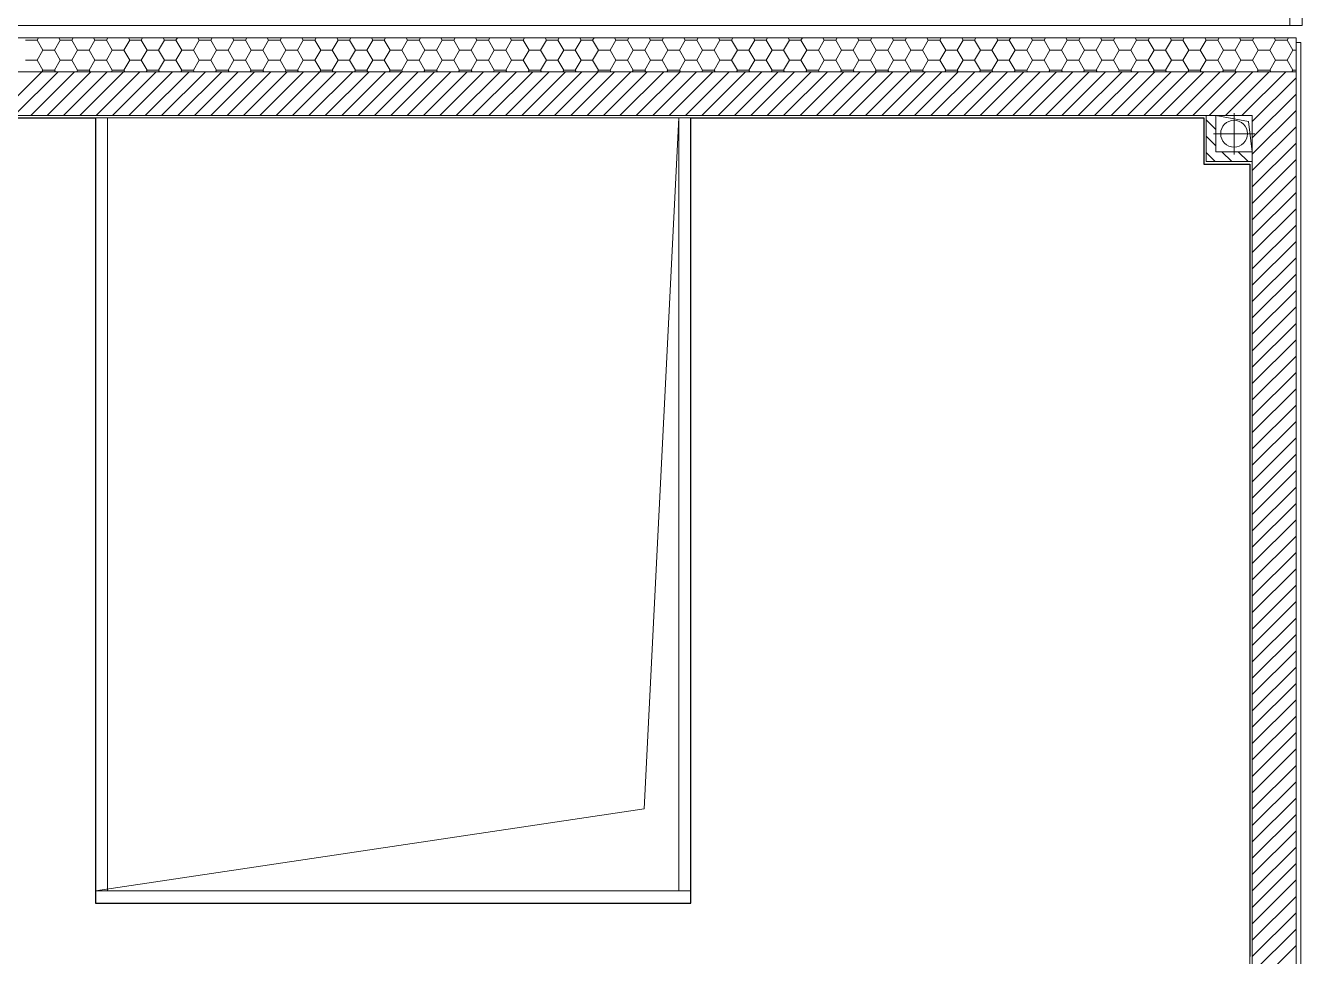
# Model space of a CAD drawing. Header units: millimetres. Extents: x 1780 to 154263, y -7240 to 17216.
# Drawn here: x 151126 to 151651, y 3468 to 3851 of the extents above; entities that cross this region are included whole.
import ezdxf

# ---------------------------------------------------------------- set-up
doc = ezdxf.new("R2010")
doc.units = ezdxf.units.MM
for name, color, linetype, lineweight in [('2d_SX_gruba przekroje', 90, 'Continuous', 20), ('2d_SX_instalacje szkic - kanalizacja sanitarna', 44, 'Continuous', 5), ('2d_SX_przebicia', 96, 'Continuous', 13), ('2d_SX_szraf', 251, 'Continuous', 0), ('2d_SX_warstwy', 181, 'Continuous', 9), ('2d_SX_widok', 10, 'Continuous', 9)]:
    doc.layers.add(name, color=color, linetype=linetype, lineweight=lineweight)
doc.layers.add('2d_SX_powierzchnia', color=251, linetype='Continuous', plot=False)
doc.layers.add('2d_SX_rewizja 18 września', color=210, linetype='Continuous')

# ---------------------------------------------------------------- blocks, each defined once
blk = doc.blocks.new('2p bc')
at = {"layer": '2d_SX_gruba przekroje', "color": 8}
for p, q in [((107677, 2098.67), (108522.5, 2098.67)), ((108482, 2060.67), (107715, 2060.67)), ((108482, 2041.67), (108482, 2060.67)), ((108501, 2041.67), (108482, 2041.67)), ((108501, 1290.67), (108501, 2041.67))]:
    blk.add_line(p, q, dxfattribs=at)
at = {"layer": '2d_SX_instalacje szkic - kanalizacja sanitarna', "color": 8}
for points in [[(108494.5, 2045.67), (108494.5, 2062.67)], [(108494.5, 2045.67), (108494.5, 2062.67)], [(108486, 2054.17), (108503, 2054.17)], [(108486, 2054.17), (108503, 2054.17)]]:
    blk.add_lwpolyline(points, dxfattribs=at)
blk.add_circle((108494.5, 2054.17), 5.5, dxfattribs=at)
blk.add_circle((108494.5, 2054.17), 5.5, dxfattribs=at)
at = {"layer": '2d_SX_powierzchnia', "color": 8}
for p, q in [((107715, 2060.67), (108026, 2060.67)), ((108026, 2060.67), (108026, 1737.67)), ((108271, 1737.67), (108271, 2060.67)), ((108271, 2060.67), (108482, 2060.67)), ((108482, 2060.67), (108482, 2041.67)), ((108482, 2041.67), (108501, 2041.67)), ((108501, 2041.67), (108501, 1715.67)), ((108026, 1737.67), (108271, 1737.67))]:
    blk.add_line(p, q, dxfattribs=at)
at = {"layer": '2d_SX_przebicia', "color": 8}
for p, q in [((108500.41, 2059.18), (108487, 2061.67)), ((108502, 2061.67), (108487, 2061.67)), ((108487, 2061.67), (108487, 2046.67)), ((108502, 2061.67), (108487, 2061.67)), ((108487, 2061.67), (108487, 2046.67)), ((108502, 2046.67), (108500.41, 2059.18)), ((108502, 2046.67), (108502, 2061.67)), ((108502, 2046.67), (108502, 2061.67)), ((108487, 2046.67), (108502, 2046.67)), ((108487, 2046.67), (108502, 2046.67))]:
    blk.add_line(p, q, dxfattribs=at)
at = {"layer": '2d_SX_szraf', "color": 8, "linetype": 'Continuous'}
for p, q in [((107997.22, 2092.71), (108001.98, 2092.71)), ((108001.98, 2092.71), (108002.54, 2093.67)), ((108004.37, 2088.59), (108001.98, 2092.71)), ((108009.13, 2088.59), (108011.51, 2092.71)), ((108011.51, 2092.71), (108010.96, 2093.67)), ((108011.51, 2092.71), (108016.27, 2092.71)), ((108016.27, 2092.71), (108016.82, 2093.67)), ((108018.65, 2088.59), (108016.27, 2092.71)), ((108023.42, 2088.59), (108025.8, 2092.71)), ((108025.8, 2092.71), (108025.25, 2093.67)), ((108025.8, 2092.71), (108030.56, 2092.71)), ((108030.56, 2092.71), (108031.11, 2093.67)), ((108032.94, 2088.59), (108030.56, 2092.71)), ((108037.7, 2088.59), (108040.08, 2092.71)), ((108040.08, 2092.71), (108039.53, 2093.67)), ((108040.08, 2092.71), (108044.85, 2092.71)), ((108044.85, 2092.71), (108045.4, 2093.67)), ((108047.23, 2088.59), (108044.85, 2092.71)), ((108051.99, 2088.59), (108054.37, 2092.71)), ((108054.37, 2092.71), (108053.82, 2093.67)), ((108054.37, 2092.71), (108059.13, 2092.71)), ((108059.13, 2092.71), (108059.69, 2093.67)), ((108061.52, 2088.59), (108059.13, 2092.71)), ((108066.28, 2088.59), (108068.66, 2092.71)), ((108068.66, 2092.71), (108068.11, 2093.67)), ((108068.66, 2092.71), (108073.42, 2092.71)), ((108073.42, 2092.71), (108073.97, 2093.67)), ((108075.8, 2088.59), (108073.42, 2092.71)), ((108080.57, 2088.59), (108082.95, 2092.71)), ((108082.95, 2092.71), (108082.4, 2093.67)), ((108082.95, 2092.71), (108087.71, 2092.71)), ((108087.71, 2092.71), (108088.26, 2093.67)), ((108090.09, 2088.59), (108087.71, 2092.71)), ((108094.85, 2088.59), (108097.23, 2092.71)), ((108097.23, 2092.71), (108096.68, 2093.67)), ((108097.23, 2092.71), (108102, 2092.71)), ((108102, 2092.71), (108102.55, 2093.67)), ((108104.38, 2088.59), (108102, 2092.71)), ((108109.14, 2088.59), (108111.52, 2092.71)), ((108111.52, 2092.71), (108110.97, 2093.67)), ((108111.52, 2092.71), (108116.28, 2092.71)), ((108116.28, 2092.71), (108116.84, 2093.67)), ((108118.67, 2088.59), (108116.28, 2092.71)), ((108123.43, 2088.59), (108125.81, 2092.71)), ((108125.81, 2092.71), (108125.26, 2093.67)), ((108125.81, 2092.71), (108130.57, 2092.71)), ((108130.57, 2092.71), (108131.12, 2093.67)), ((108132.95, 2088.59), (108130.57, 2092.71)), ((108137.72, 2088.59), (108140.1, 2092.71)), ((108140.1, 2092.71), (108139.55, 2093.67)), ((108140.1, 2092.71), (108144.86, 2092.71)), ((108144.86, 2092.71), (108145.41, 2093.67)), ((108147.24, 2088.59), (108144.86, 2092.71)), ((108152, 2088.59), (108154.38, 2092.71)), ((108154.38, 2092.71), (108153.83, 2093.67)), ((108154.38, 2092.71), (108159.15, 2092.71)), ((108159.15, 2092.71), (108159.7, 2093.67)), ((108161.53, 2088.59), (108159.15, 2092.71)), ((108166.29, 2088.59), (108168.67, 2092.71)), ((108168.67, 2092.71), (108168.12, 2093.67)), ((108168.67, 2092.71), (108173.43, 2092.71)), ((108173.43, 2092.71), (108173.99, 2093.67)), ((108175.82, 2088.59), (108173.43, 2092.71)), ((108180.58, 2088.59), (108182.96, 2092.71)), ((108182.96, 2092.71), (108182.41, 2093.67)), ((108182.96, 2092.71), (108187.72, 2092.71)), ((108187.72, 2092.71), (108188.27, 2093.67)), ((108190.1, 2088.59), (108187.72, 2092.71)), ((108194.87, 2088.59), (108197.25, 2092.71)), ((108197.25, 2092.71), (108196.7, 2093.67)), ((108197.25, 2092.71), (108202.01, 2092.71)), ((108202.01, 2092.71), (108202.56, 2093.67)), ((108204.39, 2088.59), (108202.01, 2092.71)), ((108209.15, 2088.59), (108211.53, 2092.71)), ((108211.53, 2092.71), (108210.98, 2093.67)), ((108211.53, 2092.71), (108216.3, 2092.71)), ((108216.3, 2092.71), (108216.85, 2093.67)), ((108218.68, 2088.59), (108216.3, 2092.71)), ((108223.44, 2088.59), (108225.82, 2092.71)), ((108225.82, 2092.71), (108225.27, 2093.67)), ((108225.82, 2092.71), (108230.58, 2092.71)), ((108230.58, 2092.71), (108231.14, 2093.67)), ((108232.97, 2088.59), (108230.58, 2092.71)), ((108237.73, 2088.59), (108240.11, 2092.71)), ((108240.11, 2092.71), (108239.56, 2093.67)), ((108240.11, 2092.71), (108244.87, 2092.71)), ((108244.87, 2092.71), (108245.42, 2093.67)), ((108247.25, 2088.59), (108244.87, 2092.71)), ((108252.02, 2088.59), (108254.4, 2092.71)), ((108254.4, 2092.71), (108253.85, 2093.67)), ((108254.4, 2092.71), (108259.16, 2092.71)), ((108259.16, 2092.71), (108259.71, 2093.67)), ((108261.54, 2088.59), (108259.16, 2092.71)), ((108266.3, 2088.59), (108268.68, 2092.71)), ((108268.68, 2092.71), (108268.13, 2093.67)), ((108268.68, 2092.71), (108273.45, 2092.71)), ((108273.45, 2092.71), (108274, 2093.67)), ((108275.83, 2088.59), (108273.45, 2092.71)), ((108280.59, 2088.59), (108282.97, 2092.71)), ((108282.97, 2092.71), (108282.42, 2093.67)), ((108282.97, 2092.71), (108287.73, 2092.71)), ((108287.73, 2092.71), (108288.29, 2093.67)), ((108290.12, 2088.59), (108287.73, 2092.71)), ((108294.88, 2088.59), (108297.26, 2092.71)), ((108297.26, 2092.71), (108296.71, 2093.67)), ((108297.26, 2092.71), (108302.02, 2092.71)), ((108302.02, 2092.71), (108302.57, 2093.67)), ((108304.4, 2088.59), (108302.02, 2092.71)), ((108309.17, 2088.59), (108311.55, 2092.71)), ((108311.55, 2092.71), (108311, 2093.67)), ((108311.55, 2092.71), (108316.31, 2092.71)), ((108316.31, 2092.71), (108316.86, 2093.67)), ((108318.69, 2088.59), (108316.31, 2092.71)), ((108323.45, 2088.59), (108325.83, 2092.71)), ((108325.83, 2092.71), (108325.28, 2093.67)), ((108325.83, 2092.71), (108330.6, 2092.71)), ((108330.6, 2092.71), (108331.15, 2093.67)), ((108332.98, 2088.59), (108330.6, 2092.71)), ((108337.74, 2088.59), (108340.12, 2092.71)), ((108340.12, 2092.71), (108339.57, 2093.67)), ((108340.12, 2092.71), (108344.88, 2092.71)), ((108344.88, 2092.71), (108345.44, 2093.67)), ((108347.27, 2088.59), (108344.88, 2092.71)), ((108352.03, 2088.59), (108354.41, 2092.71)), ((108354.41, 2092.71), (108353.86, 2093.67)), ((108354.41, 2092.71), (108359.17, 2092.71)), ((108359.17, 2092.71), (108359.72, 2093.67)), ((108361.55, 2088.59), (108359.17, 2092.71)), ((108366.32, 2088.59), (108368.7, 2092.71)), ((108368.7, 2092.71), (108368.15, 2093.67)), ((108368.7, 2092.71), (108373.46, 2092.71)), ((108373.46, 2092.71), (108374.01, 2093.67)), ((108375.84, 2088.59), (108373.46, 2092.71)), ((108380.6, 2088.59), (108382.98, 2092.71)), ((108382.98, 2092.71), (108382.43, 2093.67)), ((108382.98, 2092.71), (108387.75, 2092.71)), ((108387.75, 2092.71), (108388.3, 2093.67)), ((108390.13, 2088.59), (108387.75, 2092.71)), ((108394.89, 2088.59), (108397.27, 2092.71)), ((108397.27, 2092.71), (108396.72, 2093.67)), ((108397.27, 2092.71), (108402.03, 2092.71)), ((108402.03, 2092.71), (108402.59, 2093.67)), ((108404.42, 2088.59), (108402.03, 2092.71)), ((108409.18, 2088.59), (108411.56, 2092.71)), ((108411.56, 2092.71), (108411.01, 2093.67)), ((108411.56, 2092.71), (108416.32, 2092.71)), ((108416.32, 2092.71), (108416.87, 2093.67)), ((108418.7, 2088.59), (108416.32, 2092.71)), ((108423.47, 2088.59), (108425.85, 2092.71)), ((108425.85, 2092.71), (108425.3, 2093.67)), ((108425.85, 2092.71), (108430.61, 2092.71)), ((108430.61, 2092.71), (108431.16, 2093.67)), ((108432.99, 2088.59), (108430.61, 2092.71)), ((108437.75, 2088.59), (108440.13, 2092.71)), ((108440.13, 2092.71), (108439.58, 2093.67)), ((108440.13, 2092.71), (108444.9, 2092.71)), ((108444.9, 2092.71), (108445.45, 2093.67)), ((108447.28, 2088.59), (108444.9, 2092.71)), ((108452.04, 2088.59), (108454.42, 2092.71)), ((108454.42, 2092.71), (108453.87, 2093.67)), ((108454.42, 2092.71), (108459.18, 2092.71)), ((108459.18, 2092.71), (108459.74, 2093.67)), ((108461.57, 2088.59), (108459.18, 2092.71)), ((108466.33, 2088.59), (108468.71, 2092.71)), ((108468.71, 2092.71), (108468.16, 2093.67)), ((108468.71, 2092.71), (108473.47, 2092.71)), ((108473.47, 2092.71), (108474.02, 2093.67)), ((108475.85, 2088.59), (108473.47, 2092.71)), ((108480.62, 2088.59), (108483, 2092.71)), ((108483, 2092.71), (108482.45, 2093.67)), ((108483, 2092.71), (108487.76, 2092.71)), ((108487.76, 2092.71), (108488.31, 2093.67)), ((108490.14, 2088.59), (108487.76, 2092.71)), ((108494.9, 2088.59), (108497.28, 2092.71)), ((108497.28, 2092.71), (108496.73, 2093.67)), ((108497.28, 2092.71), (108502.05, 2092.71)), ((108502.05, 2092.71), (108502.6, 2093.67)), ((108504.43, 2088.59), (108502.05, 2092.71)), ((108509.19, 2088.59), (108511.57, 2092.71)), ((108511.57, 2092.71), (108511.02, 2093.67)), ((108511.57, 2092.71), (108516.33, 2092.71)), ((108516.33, 2092.71), (108516.89, 2093.67)), ((108518.72, 2088.59), (108516.33, 2092.71)), ((107997.22, 2084.46), (108001.98, 2084.46)), ((108001.98, 2084.46), (108004.37, 2088.59)), ((108004.37, 2080.34), (108001.98, 2084.46)), ((108004.37, 2088.59), (108009.13, 2088.59)), ((108011.51, 2084.46), (108009.13, 2088.59)), ((108009.13, 2080.34), (108011.51, 2084.46)), ((108011.51, 2084.46), (108016.27, 2084.46)), ((108016.27, 2084.46), (108018.65, 2088.59)), ((108018.65, 2080.34), (108016.27, 2084.46)), ((108018.65, 2088.59), (108023.42, 2088.59)), ((108025.8, 2084.46), (108023.42, 2088.59)), ((108023.42, 2080.34), (108025.8, 2084.46)), ((108025.8, 2084.46), (108030.56, 2084.46)), ((108030.56, 2084.46), (108032.94, 2088.59)), ((108032.94, 2080.34), (108030.56, 2084.46)), ((108032.94, 2088.59), (108037.7, 2088.59)), ((108040.08, 2084.46), (108037.7, 2088.59)), ((108037.7, 2080.34), (108040.08, 2084.46)), ((108040.08, 2084.46), (108044.85, 2084.46)), ((108044.85, 2084.46), (108047.23, 2088.59)), ((108047.23, 2080.34), (108044.85, 2084.46)), ((108047.23, 2088.59), (108051.99, 2088.59)), ((108054.37, 2084.46), (108051.99, 2088.59)), ((108051.99, 2080.34), (108054.37, 2084.46)), ((108054.37, 2084.46), (108059.13, 2084.46)), ((108059.13, 2084.46), (108061.52, 2088.59)), ((108061.52, 2080.34), (108059.13, 2084.46)), ((108061.52, 2088.59), (108066.28, 2088.59)), ((108068.66, 2084.46), (108066.28, 2088.59)), ((108066.28, 2080.34), (108068.66, 2084.46)), ((108068.66, 2084.46), (108073.42, 2084.46)), ((108073.42, 2084.46), (108075.8, 2088.59)), ((108075.8, 2080.34), (108073.42, 2084.46)), ((108075.8, 2088.59), (108080.57, 2088.59)), ((108082.95, 2084.46), (108080.57, 2088.59)), ((108080.57, 2080.34), (108082.95, 2084.46)), ((108082.95, 2084.46), (108087.71, 2084.46)), ((108087.71, 2084.46), (108090.09, 2088.59)), ((108090.09, 2080.34), (108087.71, 2084.46)), ((108090.09, 2088.59), (108094.85, 2088.59)), ((108097.23, 2084.46), (108094.85, 2088.59)), ((108094.85, 2080.34), (108097.23, 2084.46)), ((108097.23, 2084.46), (108102, 2084.46)), ((108102, 2084.46), (108104.38, 2088.59)), ((108104.38, 2080.34), (108102, 2084.46)), ((108104.38, 2088.59), (108109.14, 2088.59)), ((108111.52, 2084.46), (108109.14, 2088.59)), ((108109.14, 2080.34), (108111.52, 2084.46)), ((108111.52, 2084.46), (108116.28, 2084.46)), ((108116.28, 2084.46), (108118.67, 2088.59)), ((108118.67, 2080.34), (108116.28, 2084.46)), ((108118.67, 2088.59), (108123.43, 2088.59)), ((108125.81, 2084.46), (108123.43, 2088.59)), ((108123.43, 2080.34), (108125.81, 2084.46)), ((108125.81, 2084.46), (108130.57, 2084.46)), ((108130.57, 2084.46), (108132.95, 2088.59)), ((108132.95, 2080.34), (108130.57, 2084.46)), ((108132.95, 2088.59), (108137.72, 2088.59)), ((108140.1, 2084.46), (108137.72, 2088.59)), ((108137.72, 2080.34), (108140.1, 2084.46)), ((108140.1, 2084.46), (108144.86, 2084.46)), ((108144.86, 2084.46), (108147.24, 2088.59)), ((108147.24, 2080.34), (108144.86, 2084.46)), ((108147.24, 2088.59), (108152, 2088.59)), ((108154.38, 2084.46), (108152, 2088.59)), ((108152, 2080.34), (108154.38, 2084.46)), ((108154.38, 2084.46), (108159.15, 2084.46)), ((108159.15, 2084.46), (108161.53, 2088.59)), ((108161.53, 2080.34), (108159.15, 2084.46)), ((108161.53, 2088.59), (108166.29, 2088.59)), ((108168.67, 2084.46), (108166.29, 2088.59)), ((108166.29, 2080.34), (108168.67, 2084.46)), ((108168.67, 2084.46), (108173.43, 2084.46)), ((108173.43, 2084.46), (108175.82, 2088.59)), ((108175.82, 2080.34), (108173.43, 2084.46)), ((108175.82, 2088.59), (108180.58, 2088.59)), ((108182.96, 2084.46), (108180.58, 2088.59)), ((108180.58, 2080.34), (108182.96, 2084.46)), ((108182.96, 2084.46), (108187.72, 2084.46)), ((108187.72, 2084.46), (108190.1, 2088.59)), ((108190.1, 2080.34), (108187.72, 2084.46)), ((108190.1, 2088.59), (108194.87, 2088.59)), ((108197.25, 2084.46), (108194.87, 2088.59)), ((108194.87, 2080.34), (108197.25, 2084.46)), ((108197.25, 2084.46), (108202.01, 2084.46)), ((108202.01, 2084.46), (108204.39, 2088.59)), ((108204.39, 2080.34), (108202.01, 2084.46)), ((108204.39, 2088.59), (108209.15, 2088.59)), ((108211.53, 2084.46), (108209.15, 2088.59)), ((108209.15, 2080.34), (108211.53, 2084.46)), ((108211.53, 2084.46), (108216.3, 2084.46)), ((108216.3, 2084.46), (108218.68, 2088.59)), ((108218.68, 2080.34), (108216.3, 2084.46)), ((108218.68, 2088.59), (108223.44, 2088.59)), ((108225.82, 2084.46), (108223.44, 2088.59)), ((108223.44, 2080.34), (108225.82, 2084.46)), ((108225.82, 2084.46), (108230.58, 2084.46)), ((108230.58, 2084.46), (108232.97, 2088.59)), ((108232.97, 2080.34), (108230.58, 2084.46)), ((108232.97, 2088.59), (108237.73, 2088.59)), ((108240.11, 2084.46), (108237.73, 2088.59)), ((108237.73, 2080.34), (108240.11, 2084.46)), ((108240.11, 2084.46), (108244.87, 2084.46)), ((108244.87, 2084.46), (108247.25, 2088.59)), ((108247.25, 2080.34), (108244.87, 2084.46)), ((108247.25, 2088.59), (108252.02, 2088.59)), ((108254.4, 2084.46), (108252.02, 2088.59)), ((108252.02, 2080.34), (108254.4, 2084.46)), ((108254.4, 2084.46), (108259.16, 2084.46)), ((108259.16, 2084.46), (108261.54, 2088.59)), ((108261.54, 2080.34), (108259.16, 2084.46)), ((108261.54, 2088.59), (108266.3, 2088.59)), ((108268.68, 2084.46), (108266.3, 2088.59)), ((108266.3, 2080.34), (108268.68, 2084.46)), ((108268.68, 2084.46), (108273.45, 2084.46)), ((108273.45, 2084.46), (108275.83, 2088.59)), ((108275.83, 2080.34), (108273.45, 2084.46)), ((108275.83, 2088.59), (108280.59, 2088.59)), ((108282.97, 2084.46), (108280.59, 2088.59)), ((108280.59, 2080.34), (108282.97, 2084.46)), ((108282.97, 2084.46), (108287.73, 2084.46)), ((108287.73, 2084.46), (108290.12, 2088.59)), ((108290.12, 2080.34), (108287.73, 2084.46)), ((108290.12, 2088.59), (108294.88, 2088.59)), ((108297.26, 2084.46), (108294.88, 2088.59)), ((108294.88, 2080.34), (108297.26, 2084.46)), ((108297.26, 2084.46), (108302.02, 2084.46)), ((108302.02, 2084.46), (108304.4, 2088.59)), ((108304.4, 2080.34), (108302.02, 2084.46)), ((108304.4, 2088.59), (108309.17, 2088.59)), ((108311.55, 2084.46), (108309.17, 2088.59)), ((108309.17, 2080.34), (108311.55, 2084.46)), ((108311.55, 2084.46), (108316.31, 2084.46)), ((108316.31, 2084.46), (108318.69, 2088.59)), ((108318.69, 2080.34), (108316.31, 2084.46)), ((108318.69, 2088.59), (108323.45, 2088.59)), ((108325.83, 2084.46), (108323.45, 2088.59)), ((108323.45, 2080.34), (108325.83, 2084.46)), ((108325.83, 2084.46), (108330.6, 2084.46)), ((108330.6, 2084.46), (108332.98, 2088.59)), ((108332.98, 2080.34), (108330.6, 2084.46)), ((108332.98, 2088.59), (108337.74, 2088.59)), ((108340.12, 2084.46), (108337.74, 2088.59)), ((108337.74, 2080.34), (108340.12, 2084.46)), ((108340.12, 2084.46), (108344.88, 2084.46)), ((108344.88, 2084.46), (108347.27, 2088.59)), ((108347.27, 2080.34), (108344.88, 2084.46)), ((108347.27, 2088.59), (108352.03, 2088.59)), ((108354.41, 2084.46), (108352.03, 2088.59)), ((108352.03, 2080.34), (108354.41, 2084.46)), ((108354.41, 2084.46), (108359.17, 2084.46)), ((108359.17, 2084.46), (108361.55, 2088.59)), ((108361.55, 2080.34), (108359.17, 2084.46)), ((108361.55, 2088.59), (108366.32, 2088.59)), ((108368.7, 2084.46), (108366.32, 2088.59)), ((108366.32, 2080.34), (108368.7, 2084.46)), ((108368.7, 2084.46), (108373.46, 2084.46)), ((108373.46, 2084.46), (108375.84, 2088.59)), ((108375.84, 2080.34), (108373.46, 2084.46)), ((108375.84, 2088.59), (108380.6, 2088.59)), ((108382.98, 2084.46), (108380.6, 2088.59)), ((108380.6, 2080.34), (108382.98, 2084.46)), ((108382.98, 2084.46), (108387.75, 2084.46)), ((108387.75, 2084.46), (108390.13, 2088.59)), ((108390.13, 2080.34), (108387.75, 2084.46)), ((108390.13, 2088.59), (108394.89, 2088.59)), ((108397.27, 2084.46), (108394.89, 2088.59)), ((108394.89, 2080.34), (108397.27, 2084.46)), ((108397.27, 2084.46), (108402.03, 2084.46)), ((108402.03, 2084.46), (108404.42, 2088.59)), ((108404.42, 2080.34), (108402.03, 2084.46)), ((108404.42, 2088.59), (108409.18, 2088.59)), ((108411.56, 2084.46), (108409.18, 2088.59)), ((108409.18, 2080.34), (108411.56, 2084.46)), ((108411.56, 2084.46), (108416.32, 2084.46)), ((108416.32, 2084.46), (108418.7, 2088.59)), ((108418.7, 2080.34), (108416.32, 2084.46)), ((108418.7, 2088.59), (108423.47, 2088.59)), ((108425.85, 2084.46), (108423.47, 2088.59)), ((108423.47, 2080.34), (108425.85, 2084.46)), ((108425.85, 2084.46), (108430.61, 2084.46)), ((108430.61, 2084.46), (108432.99, 2088.59)), ((108432.99, 2080.34), (108430.61, 2084.46)), ((108432.99, 2088.59), (108437.75, 2088.59)), ((108440.13, 2084.46), (108437.75, 2088.59)), ((108437.75, 2080.34), (108440.13, 2084.46)), ((108440.13, 2084.46), (108444.9, 2084.46)), ((108444.9, 2084.46), (108447.28, 2088.59)), ((108447.28, 2080.34), (108444.9, 2084.46)), ((108447.28, 2088.59), (108452.04, 2088.59)), ((108454.42, 2084.46), (108452.04, 2088.59)), ((108452.04, 2080.34), (108454.42, 2084.46)), ((108454.42, 2084.46), (108459.18, 2084.46)), ((108459.18, 2084.46), (108461.57, 2088.59)), ((108461.57, 2080.34), (108459.18, 2084.46)), ((108461.57, 2088.59), (108466.33, 2088.59)), ((108468.71, 2084.46), (108466.33, 2088.59)), ((108466.33, 2080.34), (108468.71, 2084.46)), ((108468.71, 2084.46), (108473.47, 2084.46)), ((108473.47, 2084.46), (108475.85, 2088.59)), ((108475.85, 2080.34), (108473.47, 2084.46)), ((108475.85, 2088.59), (108480.62, 2088.59)), ((108483, 2084.46), (108480.62, 2088.59)), ((108480.62, 2080.34), (108483, 2084.46)), ((108483, 2084.46), (108487.76, 2084.46)), ((108487.76, 2084.46), (108490.14, 2088.59)), ((108490.14, 2080.34), (108487.76, 2084.46)), ((108490.14, 2088.59), (108494.9, 2088.59)), ((108497.28, 2084.46), (108494.9, 2088.59)), ((108494.9, 2080.34), (108497.28, 2084.46)), ((108497.28, 2084.46), (108502.05, 2084.46)), ((108502.05, 2084.46), (108504.43, 2088.59)), ((108504.43, 2080.34), (108502.05, 2084.46)), ((108504.43, 2088.59), (108509.19, 2088.59)), ((108511.57, 2084.46), (108509.19, 2088.59)), ((108509.19, 2080.34), (108511.57, 2084.46)), ((108511.57, 2084.46), (108516.33, 2084.46)), ((108516.33, 2084.46), (108518.72, 2088.59)), ((108518.72, 2080.34), (108516.33, 2084.46)), ((108518.72, 2088.59), (108520, 2088.59)), ((107985.87, 2061.67), (108003.87, 2079.67)), ((107992.61, 2061.67), (108010.61, 2079.67)), ((107999.34, 2061.67), (108017.34, 2079.67)), ((108003.98, 2079.67), (108004.37, 2080.34)), ((108004.37, 2080.34), (108009.13, 2080.34)), ((108006.08, 2061.67), (108024.08, 2079.67)), ((108009.52, 2079.67), (108009.13, 2080.34)), ((108012.81, 2061.67), (108030.81, 2079.67)), ((108018.27, 2079.67), (108018.65, 2080.34)), ((108018.65, 2080.34), (108023.42, 2080.34)), ((108019.55, 2061.67), (108037.55, 2079.67)), ((108023.8, 2079.67), (108023.42, 2080.34)), ((108026.28, 2061.67), (108044.28, 2079.67)), ((108032.55, 2079.67), (108032.94, 2080.34)), ((108032.94, 2080.34), (108037.7, 2080.34)), ((108033.02, 2061.67), (108051.02, 2079.67)), ((108038.09, 2079.67), (108037.7, 2080.34)), ((108039.75, 2061.67), (108057.75, 2079.67)), ((108046.49, 2061.67), (108064.49, 2079.67)), ((108046.84, 2079.67), (108047.23, 2080.34)), ((108047.23, 2080.34), (108051.99, 2080.34)), ((108052.38, 2079.67), (108051.99, 2080.34)), ((108053.22, 2061.67), (108071.22, 2079.67)), ((108059.96, 2061.67), (108077.96, 2079.67)), ((108061.13, 2079.67), (108061.52, 2080.34)), ((108061.52, 2080.34), (108066.28, 2080.34)), ((108066.67, 2079.67), (108066.28, 2080.34)), ((108066.69, 2061.67), (108084.69, 2079.67)), ((108073.43, 2061.67), (108091.43, 2079.67)), ((108075.42, 2079.67), (108075.8, 2080.34)), ((108075.8, 2080.34), (108080.57, 2080.34)), ((108080.17, 2061.67), (108098.17, 2079.67)), ((108080.95, 2079.67), (108080.57, 2080.34)), ((108086.9, 2061.67), (108104.9, 2079.67)), ((108089.7, 2079.67), (108090.09, 2080.34)), ((108090.09, 2080.34), (108094.85, 2080.34)), ((108093.64, 2061.67), (108111.64, 2079.67)), ((108095.24, 2079.67), (108094.85, 2080.34)), ((108100.37, 2061.67), (108118.37, 2079.67)), ((108103.99, 2079.67), (108104.38, 2080.34)), ((108104.38, 2080.34), (108109.14, 2080.34)), ((108107.11, 2061.67), (108125.11, 2079.67)), ((108109.53, 2079.67), (108109.14, 2080.34)), ((108113.84, 2061.67), (108131.84, 2079.67)), ((108118.28, 2079.67), (108118.67, 2080.34)), ((108118.67, 2080.34), (108123.43, 2080.34)), ((108120.58, 2061.67), (108138.58, 2079.67)), ((108123.82, 2079.67), (108123.43, 2080.34)), ((108127.31, 2061.67), (108145.31, 2079.67)), ((108132.57, 2079.67), (108132.95, 2080.34)), ((108132.95, 2080.34), (108137.72, 2080.34)), ((108134.05, 2061.67), (108152.05, 2079.67)), ((108138.1, 2079.67), (108137.72, 2080.34)), ((108140.78, 2061.67), (108158.78, 2079.67)), ((108146.85, 2079.67), (108147.24, 2080.34)), ((108147.24, 2080.34), (108152, 2080.34)), ((108147.52, 2061.67), (108165.52, 2079.67)), ((108152.39, 2079.67), (108152, 2080.34)), ((108154.25, 2061.67), (108172.25, 2079.67)), ((108160.99, 2061.67), (108178.99, 2079.67)), ((108161.14, 2079.67), (108161.53, 2080.34)), ((108161.53, 2080.34), (108166.29, 2080.34)), ((108166.68, 2079.67), (108166.29, 2080.34)), ((108167.72, 2061.67), (108185.72, 2079.67)), ((108174.46, 2061.67), (108192.46, 2079.67)), ((108175.43, 2079.67), (108175.82, 2080.34)), ((108175.82, 2080.34), (108180.58, 2080.34)), ((108180.97, 2079.67), (108180.58, 2080.34)), ((108181.19, 2061.67), (108199.19, 2079.67)), ((108187.93, 2061.67), (108205.93, 2079.67)), ((108189.72, 2079.67), (108190.1, 2080.34)), ((108190.1, 2080.34), (108194.87, 2080.34)), ((108194.66, 2061.67), (108212.66, 2079.67)), ((108195.25, 2079.67), (108194.87, 2080.34)), ((108201.4, 2061.67), (108219.4, 2079.67)), ((108204, 2079.67), (108204.39, 2080.34)), ((108204.39, 2080.34), (108209.15, 2080.34)), ((108208.13, 2061.67), (108226.13, 2079.67)), ((108209.54, 2079.67), (108209.15, 2080.34)), ((108214.87, 2061.67), (108232.87, 2079.67)), ((108218.29, 2079.67), (108218.68, 2080.34)), ((108218.68, 2080.34), (108223.44, 2080.34)), ((108221.6, 2061.67), (108239.6, 2079.67)), ((108223.83, 2079.67), (108223.44, 2080.34)), ((108228.34, 2061.67), (108246.34, 2079.67)), ((108232.58, 2079.67), (108232.97, 2080.34)), ((108232.97, 2080.34), (108237.73, 2080.34)), ((108235.07, 2061.67), (108253.07, 2079.67)), ((108238.12, 2079.67), (108237.73, 2080.34)), ((108241.81, 2061.67), (108259.81, 2079.67)), ((108246.87, 2079.67), (108247.25, 2080.34)), ((108247.25, 2080.34), (108252.02, 2080.34)), ((108248.55, 2061.67), (108266.55, 2079.67)), ((108252.4, 2079.67), (108252.02, 2080.34)), ((108255.28, 2061.67), (108273.28, 2079.67)), ((108261.15, 2079.67), (108261.54, 2080.34)), ((108261.54, 2080.34), (108266.3, 2080.34)), ((108262.02, 2061.67), (108280.02, 2079.67)), ((108266.69, 2079.67), (108266.3, 2080.34)), ((108268.75, 2061.67), (108286.75, 2079.67)), ((108275.44, 2079.67), (108275.83, 2080.34)), ((108275.49, 2061.67), (108293.49, 2079.67)), ((108275.83, 2080.34), (108280.59, 2080.34)), ((108280.98, 2079.67), (108280.59, 2080.34)), ((108282.22, 2061.67), (108300.22, 2079.67)), ((108288.96, 2061.67), (108306.96, 2079.67)), ((108289.73, 2079.67), (108290.12, 2080.34)), ((108290.12, 2080.34), (108294.88, 2080.34)), ((108295.27, 2079.67), (108294.88, 2080.34)), ((108295.69, 2061.67), (108313.69, 2079.67)), ((108302.43, 2061.67), (108320.43, 2079.67)), ((108304.02, 2079.67), (108304.4, 2080.34)), ((108304.4, 2080.34), (108309.17, 2080.34)), ((108309.16, 2061.67), (108327.16, 2079.67)), ((108309.55, 2079.67), (108309.17, 2080.34)), ((108315.9, 2061.67), (108333.9, 2079.67)), ((108318.3, 2079.67), (108318.69, 2080.34)), ((108318.69, 2080.34), (108323.45, 2080.34)), ((108322.63, 2061.67), (108340.63, 2079.67)), ((108323.84, 2079.67), (108323.45, 2080.34)), ((108329.37, 2061.67), (108347.37, 2079.67)), ((108332.59, 2079.67), (108332.98, 2080.34)), ((108332.98, 2080.34), (108337.74, 2080.34)), ((108336.1, 2061.67), (108354.1, 2079.67)), ((108338.13, 2079.67), (108337.74, 2080.34)), ((108342.84, 2061.67), (108360.84, 2079.67)), ((108346.88, 2079.67), (108347.27, 2080.34)), ((108347.27, 2080.34), (108352.03, 2080.34)), ((108349.57, 2061.67), (108367.57, 2079.67)), ((108352.42, 2079.67), (108352.03, 2080.34)), ((108356.31, 2061.67), (108374.31, 2079.67)), ((108361.17, 2079.67), (108361.55, 2080.34)), ((108361.55, 2080.34), (108366.32, 2080.34)), ((108363.04, 2061.67), (108381.04, 2079.67)), ((108366.7, 2079.67), (108366.32, 2080.34)), ((108369.78, 2061.67), (108387.78, 2079.67)), ((108375.45, 2079.67), (108375.84, 2080.34)), ((108375.84, 2080.34), (108380.6, 2080.34)), ((108376.51, 2061.67), (108394.51, 2079.67)), ((108380.99, 2079.67), (108380.6, 2080.34)), ((108383.25, 2061.67), (108401.25, 2079.67)), ((108389.74, 2079.67), (108390.13, 2080.34)), ((108389.98, 2061.67), (108407.98, 2079.67)), ((108390.13, 2080.34), (108394.89, 2080.34)), ((108395.28, 2079.67), (108394.89, 2080.34)), ((108396.72, 2061.67), (108414.72, 2079.67)), ((108403.45, 2061.67), (108421.45, 2079.67)), ((108404.03, 2079.67), (108404.42, 2080.34)), ((108404.42, 2080.34), (108409.18, 2080.34)), ((108409.57, 2079.67), (108409.18, 2080.34)), ((108410.19, 2061.67), (108428.19, 2079.67)), ((108416.92, 2061.67), (108434.92, 2079.67)), ((108418.32, 2079.67), (108418.7, 2080.34)), ((108418.7, 2080.34), (108423.47, 2080.34)), ((108423.85, 2079.67), (108423.47, 2080.34)), ((108423.66, 2061.67), (108441.66, 2079.67)), ((108430.4, 2061.67), (108448.4, 2079.67)), ((108432.6, 2079.67), (108432.99, 2080.34)), ((108432.99, 2080.34), (108437.75, 2080.34)), ((108437.13, 2061.67), (108455.13, 2079.67)), ((108438.14, 2079.67), (108437.75, 2080.34)), ((108443.87, 2061.67), (108461.87, 2079.67)), ((108446.89, 2079.67), (108447.28, 2080.34)), ((108447.28, 2080.34), (108452.04, 2080.34)), ((108450.6, 2061.67), (108468.6, 2079.67)), ((108452.43, 2079.67), (108452.04, 2080.34)), ((108457.34, 2061.67), (108475.34, 2079.67)), ((108461.18, 2079.67), (108461.57, 2080.34)), ((108461.57, 2080.34), (108466.33, 2080.34)), ((108464.07, 2061.67), (108482.07, 2079.67)), ((108466.72, 2079.67), (108466.33, 2080.34)), ((108470.81, 2061.67), (108488.81, 2079.67)), ((108475.47, 2079.67), (108475.85, 2080.34)), ((108475.85, 2080.34), (108480.62, 2080.34)), ((108477.54, 2061.67), (108495.54, 2079.67)), ((108481, 2079.67), (108480.62, 2080.34)), ((108484.28, 2061.67), (108502.28, 2079.67)), ((108489.75, 2079.67), (108490.14, 2080.34)), ((108490.14, 2080.34), (108494.9, 2080.34)), ((108491.01, 2061.67), (108509.01, 2079.67)), ((108495.29, 2079.67), (108494.9, 2080.34)), ((108497.75, 2061.67), (108515.75, 2079.67)), ((108504.04, 2079.67), (108504.43, 2080.34)), ((108504.43, 2080.34), (108509.19, 2080.34)), ((108509.58, 2079.67), (108509.19, 2080.34)), ((108518.33, 2079.67), (108518.72, 2080.34)), ((108518.72, 2080.34), (108520, 2080.34)), ((108502, 2059.18), (108520, 2077.18)), ((108502, 2052.45), (108520, 2070.45)), ((108502, 2045.71), (108520, 2063.71)), ((108487, 2055.93), (108483, 2059.93)), ((108487, 2049.19), (108483, 2053.19)), ((108502, 2038.98), (108520, 2056.98)), ((108502, 2032.24), (108520, 2050.24)), ((108486.79, 2042.67), (108483, 2046.46)), ((108493.53, 2042.67), (108489.53, 2046.67)), ((108500.26, 2042.67), (108496.26, 2046.67)), ((108502, 2025.51), (108520, 2043.51)), ((108502, 2018.77), (108520, 2036.77)), ((108502, 2012.04), (108520, 2030.04)), ((108502, 2005.3), (108520, 2023.3)), ((108502, 1998.57), (108520, 2016.57)), ((108502, 1991.83), (108520, 2009.83)), ((108502, 1985.1), (108520, 2003.1)), ((108502, 1978.36), (108520, 1996.36)), ((108502, 1971.63), (108520, 1989.63)), ((108502, 1964.89), (108520, 1982.89)), ((108502, 1958.15), (108520, 1976.15)), ((108502, 1951.42), (108520, 1969.42)), ((108502, 1944.68), (108520, 1962.68)), ((108502, 1937.95), (108520, 1955.95)), ((108502, 1931.21), (108520, 1949.21)), ((108502, 1924.48), (108520, 1942.48)), ((108502, 1917.74), (108520, 1935.74)), ((108502, 1911.01), (108520, 1929.01)), ((108502, 1904.27), (108520, 1922.27)), ((108502, 1897.54), (108520, 1915.54)), ((108502, 1890.8), (108520, 1908.8)), ((108502, 1884.07), (108520, 1902.07)), ((108502, 1877.33), (108520, 1895.33)), ((108502, 1870.6), (108520, 1888.6)), ((108502, 1863.86), (108520, 1881.86)), ((108502, 1857.13), (108520, 1875.13)), ((108502, 1850.39), (108520, 1868.39)), ((108502, 1843.66), (108520, 1861.66)), ((108502, 1836.92), (108520, 1854.92)), ((108502, 1830.19), (108520, 1848.19)), ((108502, 1823.45), (108520, 1841.45)), ((108502, 1816.72), (108520, 1834.72)), ((108502, 1809.98), (108520, 1827.98)), ((108502, 1803.25), (108520, 1821.25)), ((108502, 1796.51), (108520, 1814.51)), ((108502, 1789.78), (108520, 1807.78)), ((108502, 1783.04), (108520, 1801.04)), ((108502, 1776.3), (108520, 1794.3)), ((108502, 1769.57), (108520, 1787.57)), ((108502, 1762.83), (108520, 1780.83)), ((108502, 1756.1), (108520, 1774.1)), ((108502, 1749.36), (108520, 1767.36)), ((108502, 1742.63), (108520, 1760.63)), ((108502, 1735.89), (108520, 1753.89)), ((108502, 1729.16), (108520, 1747.16)), ((108502, 1722.42), (108520, 1740.42)), ((108502, 1715.69), (108520, 1733.69)), ((108502, 1708.95), (108520, 1726.95)), ((108502, 1702.22), (108520, 1720.22))]:
    blk.add_line(p, q, dxfattribs=at)
at = {"layer": '2d_SX_warstwy', "color": 8}
for p, q in [((108520, 2093.67), (107682, 2093.67)), ((108520, 1257.67), (108520, 2093.67)), ((108520, 2091.67), (108522, 2091.67)), ((108520, 1259.67), (108520, 2091.67)), ((108522, 2091.67), (108522, 1259.67)), ((107696, 2079.67), (108520, 2079.67)), ((108520, 2079.67), (107970, 2079.67)), ((108520, 2079.67), (108520, 1271.67)), ((108520, 1271.67), (108520, 2079.67)), ((107970, 2061.67), (108502, 2061.67)), ((108483, 2061.67), (108483, 2042.67)), ((108487, 2061.67), (108483, 2061.67)), ((108487, 2046.67), (108487, 2061.67)), ((108502, 2061.67), (108502, 1289.67)), ((108483, 2042.67), (108502, 2042.67)), ((108502, 2046.67), (108487, 2046.67)), ((108502, 2042.67), (108502, 2046.67))]:
    blk.add_line(p, q, dxfattribs=at)
at = {"layer": '2d_SX_widok', "color": 8, "ltscale": 0.5}
for p, q in [((107237, 2098.67), (108522.5, 2098.67)), ((108271, 2060.67), (108026, 2060.67)), ((108026, 2060.67), (108026, 1737.67)), ((108266, 2060.67), (108251.84, 1776.36)), ((108266, 1742.67), (108266, 2060.67)), ((108271, 1737.67), (108271, 2060.67)), ((108251.84, 1776.36), (108026, 1742.67)), ((108026, 1742.67), (108266, 1742.67)), ((108271, 1742.67), (108026, 1742.67)), ((108026, 1742.67), (108026, 1737.67)), ((108271, 1737.67), (108271, 1742.67)), ((108026, 1737.67), (108271, 1737.67)), ((108026, 1737.67), (108271, 1737.67))]:
    blk.add_line(p, q, dxfattribs=at)
at = {"layer": '2d_SX_widok', "color": 8}
for p, q in [((108271, 2060.67), (108026, 2060.67)), ((108026, 2060.67), (108026, 1742.67)), ((108266, 2060.67), (108031, 2060.67)), ((108031, 2060.67), (108031, 1742.67)), ((108266, 1742.67), (108266, 2060.67)), ((108271, 1742.67), (108271, 2060.67)), ((108026, 1742.67), (108271, 1742.67)), ((108031, 1742.67), (108266, 1742.67))]:
    blk.add_line(p, q, dxfattribs=at)
at = {"layer": '2d_SX_widok', "color": 8, "ltscale": 0.5}
blk.add_lwpolyline([(108517.5, 2098.67), (108517.5, 2792.68), (108522.5, 2792.68), (108522.5, 2098.67), (108517.5, 2098.67)], dxfattribs=at)

msp = doc.modelspace()

# ---------------------------------------------------------------- block references
at = {"layer": '2d_SX_rewizja 18 września'}
msp.add_blockref('2p bc', (43128.91, 1752.76), dxfattribs=at)

doc.saveas('drawing.dxf')
